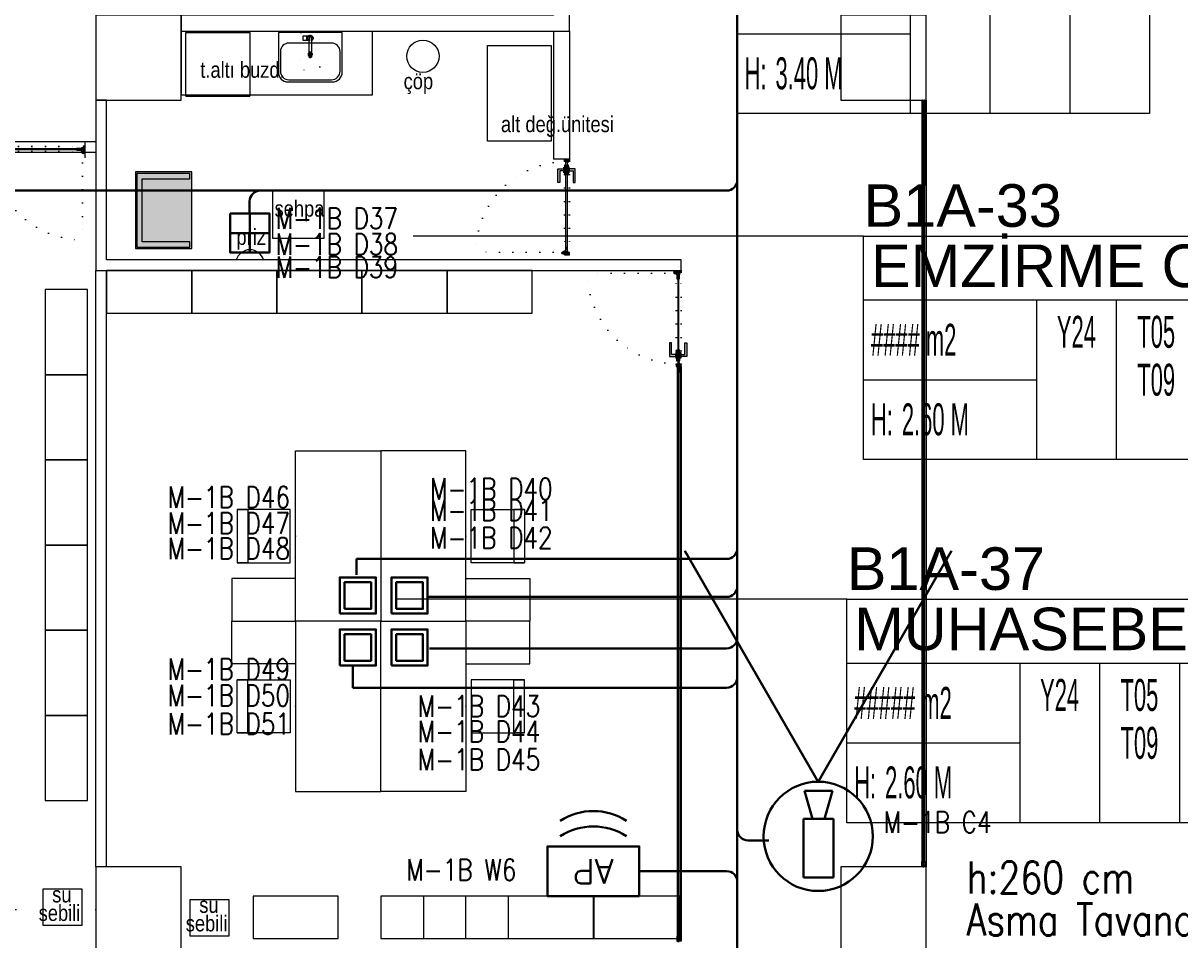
# Model space of a CAD drawing. Header units: metres. Extents: x -13621 to 152406, y -16073 to 22221.
# Drawn here: x 84792 to 85878, y 1611 to 2472 of the extents above; entities that cross this region are included whole.
import ezdxf
from ezdxf.enums import TextEntityAlignment as Align

# ---------------------------------------------------------------- set-up
doc = ezdxf.new("R2010")
doc.units = ezdxf.units.M
doc.header["$LTSCALE"] = 100
doc.header["$MEASUREMENT"] = 0
for name, pattern in [('DASHDOT', [1, 0.5, -0.25, 0, -0.25]), ('DOT2', [0.125, 0, -0.125]), ('DOT5', [0.75, 0, -0.75])]:
    doc.linetypes.add(name, pattern=pattern)
doc.layers.get('0').update_dxf_attribs({"color": 9, "lineweight": 9})
for name, color, linetype, lineweight in [('0 @ 1', 9, 'Continuous', 9), ('00', 9, 'Continuous', 9), ('01', 9, 'Continuous', 9), ('05', 9, 'Continuous', 9), ('05S', 9, 'Continuous', 9), ('06C', 9, 'Continuous', 9), ('06D', 9, 'Continuous', 9), ('07K', 9, 'Continuous', 9), ('10', 9, 'Continuous', 9), ('15', 9, 'Continuous', 9), ('20', 9, 'DOT2', 9), ('21_mahal200', 9, 'Continuous', 9), ('Data  Tavan', 170, 'Continuous', 30), ('E-ACCESS POINT (KABLOSUZ ERİŞİM İÇİN)', 7, 'Continuous', 30), ('E-DAHİLİ DOME KAMERA', 7, 'Continuous', 30), ('E-DAHİLİ KAMERA', 7, 'Continuous', 30), ('E-DUVARA MONTE PRİZ KUTUSU', 7, 'Continuous', 30), ('E-DÖŞEME (ŞAP İÇİ) PRİZ KUTUSU', 7, 'Continuous', 30), ('E-YAZI', 7, 'Continuous', 30)]:
    doc.layers.add(name, color=color, linetype=linetype, lineweight=lineweight)
doc.styles.add('Arial', font='arial.ttf', dxfattribs={"height": 2.5})
doc.styles.add('E-YAZI', font='txttw.shx')
doc.styles.add('MuuM_TEXT-STANDART', font='ARIALN.TTF')
pattern_1 = [(225, (-604.72494, -2171.82614), (-0.0883883476, 0.0883883476), []), (135, (-604.72494, -2171.82614), (0.0883883476, 0.0883883476), [])]

# ---------------------------------------------------------------- blocks, each defined once
blk = doc.blocks.new('E-DÖŞEME BUAT')
at = {"layer": 'E-YAZI', "color": 5}
for points in [[(-34, 34), (0, 34), (0, 0), (-34, 0)], [(-29.5, 29.5), (-4.5, 29.5), (-4.5, 4.5), (-29.5, 4.5)]]:
    blk.add_lwpolyline(points, close=True, dxfattribs=at)
blk = doc.blocks.new('10_DUVARA MONTE PRİZ KUTUSU')
at = {"layer": 'E-DUVARA MONTE PRİZ KUTUSU', "color": 4}
for p, q in [((0, 24.5), (0, -24.5)), ((24.5, 0), (-24.5, 0))]:
    blk.add_line(p, q, dxfattribs=at)
blk.add_lwpolyline([(-24.5, -24.5), (24.5, -24.5), (24.5, 24.5), (-24.5, 24.5)], close=True, dxfattribs=at)
blk = doc.blocks.new('*U382')
at = {"layer": 'E-ACCESS POINT (KABLOSUZ ERİŞİM İÇİN)', "color": 4}
blk.add_lwpolyline([(-2.395, 3.237), (2.395, 3.237), (2.395, 0.647), (-2.395, 0.647)], close=True, dxfattribs=at)
at = {"layer": 'E-ACCESS POINT (KABLOSUZ ERİŞİM İÇİN)', "color": 3}
for centre in [(0, 2.797), (0, 1.993)]:
    blk.add_arc(centre, 3.191, 237.1828, 302.8172, dxfattribs=at)
at = {"layer": 'E-ACCESS POINT (KABLOSUZ ERİŞİM İÇİN)', "color": 3, "style": 'E-YAZI'}
blk.add_text('AP', height=1.28, dxfattribs=at).set_placement((-1.054, 1.311))
blk = doc.blocks.new('100_DAHİLİ DOME KAMERA')
at = {"layer": 'E-DAHİLİ DOME KAMERA', "color": 4}
for p, q in [((-1.936, 0.715), (-1.936, -0.689)), ((0.82, 0.715), (-1.936, 0.715)), ((0.82, -0.689), (0.82, 0.715)), ((0.82, 0.294), (2.131, 0.668)), ((2.131, 0.668), (2.131, -0.643)), ((0.82, -0.268), (2.131, -0.643)), ((-1.936, -0.689), (0.82, -0.689))]:
    blk.add_line(p, q, dxfattribs=at)
at = {"layer": 'E-DAHİLİ DOME KAMERA', "color": 4, "linetype": 'Continuous'}
blk.add_circle((0, 0), 2.566, dxfattribs=at)
at = {"layer": 'E-DAHİLİ KAMERA', "color": 4}
for q in [(13.416, 6.264), (13.416, -6.264)]:
    blk.add_line((2.566, 0), q, dxfattribs=at)
blk = doc.blocks.new('p-kolon_80x80')
blk.add_lwpolyline([(-40, -40), (40, -40), (40, 40), (-40, 40)], close=True)
blk = doc.blocks.new('1.Bod.Ara.Sitatik Elk')
at = {"layer": '01'}
for p in [(900, -6190), (1600, -6190), (900, -6990), (1600, -6990)]:
    blk.add_blockref('p-kolon_80x80', p, dxfattribs=at)
blk = doc.blocks.new('0_roomno2')
blk.add_lwpolyline([(19.375, -10.5), (0, -10.5), (0, 0), (19.375, 0)], close=True)
for points in [[(0, -3), (19.375, -3)], [(8.125, -3), (8.125, -10.5)], [(11.875, -3), (11.875, -10.5)], [(15.625, -3), (15.625, -10.5)], [(0, -6.75), (8.125, -6.75)]]:
    blk.add_lwpolyline(points)
at = {"style": 'MuuM_TEXT-STANDART', "width": 0.6}
blk.add_text('H:', height=1.5, dxfattribs=at).set_placement((0.35, -8.608), align=Align.MIDDLE_LEFT)
at = {"style": 'Arial'}
blk.add_attdef('ODANO', (0, 1.17), '', height=2, dxfattribs=at)
blk.add_attdef('MEKANADI', text='', height=2, dxfattribs=at).set_placement((0.35, -3), align=Align.BOTTOM_LEFT)
at = {"style": 'MuuM_TEXT-STANDART', "width": 0.6}
for tag, p in [('YER01', (10, -4.5)), ('TAVAN01', (13.75, -4.5)), ('DUVAR01', (17.5, -4.5)), ('YER02', (10, -6.75)), ('TAVAN02', (13.75, -6.75)), ('DUVAR02', (17.5, -6.75)), ('YER03', (10, -9)), ('TAVAN03', (13.75, -9)), ('DUVAR03', (17.5, -9))]:
    blk.add_attdef(tag, text='', height=1.5, dxfattribs=at).set_placement(p, align=Align.MIDDLE_CENTER)
for tag, p in [('M2', (0.35, -4.875)), ('TEMIZTAVANYUKSEKLIGI', (1.8, -8.608))]:
    blk.add_attdef(tag, text='', height=1.5, dxfattribs=at).set_placement(p, align=Align.MIDDLE_LEFT)
blk = doc.blocks.new('p-sandalye-03')
for points in [[(-5, -25.1), (-5, 24.9), (-55, 24.9), (-55, -25.1), (-5, -25.1)], [(-55, 24.9), (-45, 24.9), (-45, -25.1), (-55, -25.1)]]:
    blk.add_lwpolyline(points)
blk.add_point((0, -0.1))
blk = doc.blocks.new('m-calisma unitesi 02')
at = {"ltscale": 0.5}
blk.add_lwpolyline([(-160, 140), (-160, 80), (-120, 80), (-120, 140)], close=True, dxfattribs=at)
blk.add_lwpolyline([(0, 80), (0, 0), (-160, 0), (-160, 80)], close=True)
at = {"linetype": 'DOT5'}
blk.add_lwpolyline([(-160, 80), (-160, 80)], dxfattribs=at)
at = {"rotation": 270}
blk.add_blockref('p-sandalye-03', (-80, 80), dxfattribs=at)
blk = doc.blocks.new('A$C6B6E2180')
for points in [[(-2.4, 0), (2.4, 0)], [(0, 2.7), (0, -2.7)]]:
    blk.add_lwpolyline(points)
for radius in [2, 1]:
    blk.add_circle((0, 0), radius)
blk = doc.blocks.new('p-batarya uno')
at = {"linetype": 'Continuous', "elevation": 5.3}
blk.add_lwpolyline([(1959.7, 13727.4), (1962.7, 13727.4), (1962.8, 13727.5), (1962.9, 13727.6), (1962.9, 13729.5), (1962.9, 13731.5), (1962.8, 13731.6), (1962.7, 13731.6), (1959.7, 13731.6), (1959.7, 13731.6), (1959.6, 13731.5), (1959.4, 13731.5), (1959.3, 13731.5), (1959.2, 13731.6), (1957.8, 13731.6), (1957.5, 13731.9), (1956.8, 13732.1), (1956.4, 13732.2), (1956.1, 13732.2), (1955.5, 13732.1), (1954.8, 13731.9), (1954.2, 13731.4), (1953.8, 13730.9), (1953.5, 13730.2), (1953.4, 13729.5), (1953.5, 13728.9), (1953.8, 13728.2), (1954.2, 13727.6), (1954.8, 13727.2), (1955, 13727.1), (1955, 13712.1), (1955.1, 13711.8), (1955.2, 13711.6), (1955.4, 13711.4), (1955.6, 13711.2), (1955.9, 13711.1), (1956.1, 13711), (1956.4, 13711.1), (1956.7, 13711.2), (1956.9, 13711.4), (1957.1, 13711.6), (1957.2, 13711.8), (1957.2, 13712.1), (1957.2, 13712.3), (1957.2, 13712.4), (1957.2, 13712.7), (1957.2, 13713), (1957.2, 13713.5), (1957.2, 13714.1), (1957.2, 13727.1), (1957.5, 13727.2), (1957.8, 13727.4), (1959.2, 13727.4), (1959.3, 13727.5), (1959.4, 13727.5), (1959.6, 13727.6), (1959.7, 13727.5), (1959.7, 13727.5)], close=True, dxfattribs=at)
at = {"linetype": 'Continuous'}
blk.add_lwpolyline([(1955, 13727.1), (1955, 13729.6), (1955.1, 13729.8), (1955.2, 13730.1), (1955.4, 13730.3), (1955.6, 13730.5), (1955.9, 13730.6), (1956.1, 13730.6), (1956.4, 13730.6), (1956.7, 13730.5), (1956.9, 13730.3), (1957.1, 13730.1), (1957.2, 13729.8), (1957.2, 13729.6), (1957.2, 13729.3), (1957.2, 13728.9), (1957.2, 13727.1)], dxfattribs=at)
at = {"linetype": 'Continuous', "elevation": 5.3}
for points in [[(1959.2, 13731.6), (1959.2, 13727.4)], [(1959.3, 13727.5), (1959.3, 13731.5)], [(1959.4, 13731.6), (1959.4, 13727.5)], [(1959.7, 13731.6), (1959.7, 13731.6), (1959.7, 13731.4), (1959.8, 13731.4), (1959.8, 13731.3), (1959.8, 13731), (1959.8, 13730.6), (1959.8, 13730.1), (1959.8, 13729.5), (1959.8, 13729.1), (1959.8, 13728.5), (1959.8, 13728.2), (1959.8, 13728.1), (1959.8, 13727.8), (1959.8, 13727.7), (1959.7, 13727.6), (1959.7, 13727.6), (1959.7, 13727.5), (1959.7, 13727.5)]]:
    blk.add_lwpolyline(points, dxfattribs=at)
at = {"linetype": 'Continuous'}
blk.add_arc((1956.1, 13729.5), 2.25, 299.2676, 240.7324, dxfattribs=at)
blk = doc.blocks.new('shift lavabo plan-60cm')
at = {"layer": '05S', "ltscale": 2}
for points in [[(29.2, -7.8), (29.2, -7.3, -3.829799), (31.4, -7.3), (31.4, -7.8), (31.6, -7.7), (31.9, -7.4), (33.4, -7.4), (33.4, -3.2), (31.9, -3.2), (31.6, -3), (31, -2.7), (30.5, -2.7), (30.3, -2.6), (29.6, -2.7), (28.9, -3), (28.4, -3.4), (27.9, -4), (27.7, -4.7), (27.6, -5.3), (27.7, -6), (27.9, -6.7), (28.4, -7.2), (28.9, -7.7)], [(29.2, -7.3, -3.829799), (31.4, -7.3), (31.4, -7.8), (31.6, -7.7), (31.9, -7.4), (33.4, -7.4), (33.4, -3.2), (31.9, -3.2), (31.6, -3), (31, -2.7), (30.5, -2.7), (30.3, -2.6), (29.6, -2.7), (28.9, -3), (28.4, -3.4), (27.9, -4), (27.7, -4.7), (27.6, -5.3), (27.7, -6), (27.9, -6.7), (28.4, -7.2), (28.9, -7.7), (29.2, -7.8)]]:
    blk.add_hatch(color=256, dxfattribs=at).paths.add_polyline_path(points)
at = {"ltscale": 2}
for points in [[(0, 0), (60, 0), (60, -37.5, -0.414214), (51, -46.5), (9, -46.5, -0.414214), (0, -37.5)], [(10, -10), (50, -10, -0.414214), (58, -18), (58, -36.5, -0.414214), (50, -44.5), (10, -44.5, -0.414214), (2, -36.5), (2, -18, -0.414214)]]:
    blk.add_lwpolyline(points, format="xyb", close=True, dxfattribs=at)
at = {"layer": '20', "linetype": 'DOT2', "ltscale": 2}
blk.add_lwpolyline([(21, 0), (39, 0), (39, -32.2, -0.414214), (36, -35.2), (24, -35.2, -0.414214), (21, -32.2)], format="xyb", close=True, dxfattribs=at)
blk.add_blockref('p-batarya uno', (-1926.1, -13734.9))
at = {"ltscale": 2}
blk.add_blockref('A$C6B6E2180', (30, -20.5), dxfattribs=at)
blk = doc.blocks.new('p-bebek bakım masası')
at = {"layer": '05S'}
h = blk.add_hatch(color=256, dxfattribs=at)
h.dxf.hatch_style = 1
h.paths.add_polyline_path([(-36, -53), (-36, 0), (36, 0), (36, -53)])
at = {"layer": '05'}
blk.add_lwpolyline([(-36, -53), (-36, 0), (36, 0), (36, -53), (-36, -53)], dxfattribs=at)
at = {"layer": '05', "elevation": 0}
for points in [[(-34.5, -51), (-34.5, -1.3), (34.8, -1.3), (34.8, -51), (29.8, -51), (29.8, -6.3)], [(-29.5, -6.3), (-29.5, -51), (-34.5, -51)], [(29.8, -6.3), (-29.5, -6.3)]]:
    blk.add_lwpolyline(points, dxfattribs=at)
blk = doc.blocks.new('g-kapı kolu-p')
at = {"layer": '05S'}
h = blk.add_hatch(color=256, dxfattribs=at)
h.paths.add_polyline_path([(-1, 8.2), (11.8, 8.2), (11.8, 6.3), (0.9, 6.3), (0.9, 2.4), (-1, 2.4)])
h.paths.add_polyline_path([(-2.7, 2.4), (2.7, 2.4), (2.7, 1.5), (-2.7, 1.5)])
h.paths.add_polyline_path([(-5, 1.5), (5, 1.5), (5, 0.5), (-5, 0.5)])
h.paths.add_polyline_path([(-5, -0.5), (5, -0.5), (5, -1.5), (-5, -1.5)])
h.paths.add_polyline_path([(-2.7, -1.5), (2.7, -1.5), (2.7, -2.4), (-2.7, -2.4)])
h.paths.add_polyline_path([(-1, -2.4), (0.9, -2.4), (0.9, -6.3), (11.8, -6.3), (11.8, -8.2), (-1, -8.2)])
for points in [[(-5, 0.5), (5, 0.5), (5, 1.5), (-5, 1.5)], [(-2.7, 1.5), (2.7, 1.5), (2.7, 2.4), (-2.7, 2.4)], [(-5, -1.5), (5, -1.5), (5, -0.5), (-5, -0.5)], [(-2.7, -1.5), (2.7, -1.5), (2.7, -2.4), (-2.7, -2.4)]]:
    blk.add_lwpolyline(points, close=True)
for points in [[(11.8, 8.2), (-1, 8.2), (-1, 2.4), (0.9, 2.4), (0.9, 6.3), (11.8, 6.3), (11.8, 8.2)], [(11.8, -8.2), (-1, -8.2), (-1, -2.4), (0.9, -2.4), (0.9, -6.3), (11.8, -6.3), (11.8, -8.2)]]:
    blk.add_lwpolyline(points)
blk = doc.blocks.new('k-cambölme-kapı-p')
at = {"layer": '10'}
h = blk.add_hatch(dxfattribs=at)
h.set_pattern_fill('NET', color=256, angle=135, style=0)
h.set_pattern_definition([(135, (3753.7029, 560.85184), (-0.0883883476, -0.0883883476), []), (225, (3753.7029, 560.85184), (0.0883883476, -0.0883883476), [])])
h.paths.add_polyline_path([(2.1, -0.1), (2.1, 0), (2.1, 0), (2, 0.1), (2, 0.1), (2, 0.1), (2, 0.1), (2, -0.3), (1.9, -0.3), (1.9, -0.4), (1.9, -0.5), (1.7, -0.5), (1.8, -0.3), (1.7, -0.3), (1.5, -0.5), (1.4, -0.5), (1.6, -0.3), (1.6, -0.3), (1.5, -0.3), (1.3, -0.4), (1.3, -0.4), (1.3, -0.5), (1.3, -0.5), (1.3, -0.6), (1.3, -0.3), (1.3, -0.3), (1.2, -0.3), (1.2, -0.5), (1.2, -0.6), (1.2, -0.6), (1.3, -0.6), (3.5, -0.6), (3.5, -0.6), (3.4, -0.4), (3.4, -0.3), (3.4, -0.2), (3.4, -0.2), (3.4, -0.2), (2.7, -0.2), (2.7, -0.2), (2.9, -0.2, -1), (2.9, -0.2)])
h.paths.add_polyline_path([(2, -0.2), (2.1, -0.2), (2.1, -0.2), (2.1, -0.2), (2.1, -0.3), (2.9, -0.3), (2.9, -0.3), (2.6, -0.3), (2.5, -0.3), (2.5, -0.3), (2.5, -0.3), (2.5, -0.3), (2.5, -0.3), (2.4, -0.3), (2.4, -0.3), (2.1, -0.3), (2, -0.1), (2, -0.1), (2, -0.1)], flags=16)
h.paths.add_polyline_path([(2.4, -0.3), (2.5, -0.5), (2.1, -0.5), (2.1, -0.3)], flags=16)
h.paths.add_polyline_path([(2.6, -0.3), (2.9, -0.3), (2.9, -0.3), (3.3, -0.3, 0.166992), (3.3, -0.5), (2.7, -0.5), (2.6, -0.4)], flags=16)
h.paths.add_polyline_path([(3, -0.2), (3, -0.2), (3.3, -0.2, 0.10606), (3.3, -0.3), (3, -0.3)], flags=16)
h = blk.add_hatch(dxfattribs=at)
h.set_pattern_fill('NET', color=256, angle=135, style=0)
h.set_pattern_definition([(45, (474.94443, 2280.71206), (0.0883883476, -0.0883883476), []), (315, (474.94443, 2280.71206), (-0.0883883476, -0.0883883476), [])])
h.paths.add_polyline_path([(87.3, -0.2), (87.3, -0.2), (87.1, -0.2, 1), (87.1, -0.2), (87.9, -0.2), (87.9, 0), (87.9, 0), (88, 0.1), (88, 0.1), (88, 0.1), (88, -0.3), (88.1, -0.3), (88.1, -0.4), (88.1, -0.5), (88.3, -0.5), (88.2, -0.3), (88.3, -0.3), (88.5, -0.5), (88.6, -0.5), (88.4, -0.3), (88.4, -0.3), (88.5, -0.3), (88.7, -0.4), (88.7, -0.4), (88.7, -0.5), (88.7, -0.5), (88.7, -0.6), (88.7, -0.3), (88.7, -0.3), (88.8, -0.3), (88.8, -0.5), (88.8, -0.6), (88.8, -0.6), (88.7, -0.6), (86.5, -0.6), (86.5, -0.6), (86.6, -0.4), (86.6, -0.3), (86.6, -0.2), (86.6, -0.2), (86.6, -0.2)])
h.paths.add_polyline_path([(87.3, -0.5), (87.4, -0.4), (87.4, -0.3), (87.1, -0.3), (87.1, -0.3), (87, -0.3), (87, -0.3), (87, -0.2), (87, -0.2), (86.7, -0.2, -0.292264), (86.7, -0.5)], flags=16)
h.paths.add_polyline_path([(87.5, -0.5), (87.6, -0.5), (87.5, -0.4)], flags=16)
h.paths.add_polyline_path([(87.6, -0.4), (87.7, -0.5), (87.9, -0.5), (87.9, -0.3), (87.6, -0.3)], flags=16)
h.paths.add_polyline_path([(87.6, -0.5), (87.7, -0.6), (87.7, -0.5)], flags=16)
for points in [[(2, -0.3), (2, 2.1), (2.1, 2.1), (2.1, 2.3, 0.414214), (1.9, 2.4), (0.1, 2.4, 0.414214), (0, 2.4), (0, -2.4, 0.414214), (0.1, -2.4), (2.1, -2.4), (2.1, -2.3), (2.1, -2.2), (2.1, -2.2), (2.1, -2.2), (2.1, -2.2), (2.1, -2.2), (2.1, -0.9)], [(88, -0.3), (88, 2.1), (87.9, 2.1), (87.9, 2.3, -0.414214), (88.1, 2.4), (89.9, 2.4, -0.414214), (90, 2.4), (90, -2.4, -0.414214), (89.9, -2.4), (87.9, -2.4), (87.9, -2.3), (87.9, -2.2), (87.9, -2.2), (87.9, -2.2), (87.9, -2.2), (87.9, -2.2), (87.9, -0.9)], [(1.5, -0.3), (1.3, -0.4), (1.3, -0.4), (1.3, -0.5), (1.3, -0.5), (1.3, -0.6), (1.3, -0.3), (1.3, -0.3), (1.2, -0.3), (1.2, -0.5), (1.2, -0.6), (1.2, -0.6), (1.3, -0.6), (3.5, -0.6), (3.5, -0.6), (3.4, -0.4), (3.4, -0.3), (3.4, -0.2), (3.4, -0.2), (3.4, -0.2), (2.7, -0.2), (2.7, -0.2), (2.9, -0.2, -1), (2.9, -0.2, -1)], [(88.5, -0.3), (88.7, -0.4), (88.7, -0.4), (88.7, -0.5), (88.7, -0.5), (88.7, -0.6), (88.7, -0.3), (88.7, -0.3), (88.8, -0.3), (88.8, -0.5), (88.8, -0.6), (88.8, -0.6), (88.7, -0.6), (86.5, -0.6), (86.5, -0.6), (86.6, -0.4), (86.6, -0.3), (86.6, -0.2), (86.6, -0.2), (86.6, -0.2), (87.3, -0.2), (87.3, -0.2), (87.1, -0.2, 1), (87.1, -0.2, 1)], [(86.7, -0.5), (87.3, -0.5), (87.4, -0.4), (87.4, -0.3), (87.1, -0.3), (87.1, -0.3), (87, -0.3), (87, -0.3), (87, -0.2), (87, -0.2), (86.7, -0.2, 1)]]:
    blk.add_lwpolyline(points, format="xyb", dxfattribs=at)
at = {"layer": '10', "linetype": 'DASHDOT', "ltscale": 0.05}
for points in [[(3.2, 3.6), (0.2, 3.6)], [(1.7, 2.1), (1.7, 4.9)], [(6.1, 1.4), (6.1, -0.5)]]:
    blk.add_lwpolyline(points, dxfattribs=at)
at = {"layer": '10'}
for points in [[(1.8, 2.3), (0.2, 2.3), (0.2, 2), (0.4, 2), (0.4, 1.9), (0.2, 1.9), (0.2, 1.2), (0.4, 1.2), (0.4, -0.4), (0.2, -0.4), (0.2, -1.2), (0.4, -1.2), (0.4, -1.4), (0.2, -1.4), (0.2, -2.2), (1.8, -2.2), (1.8, -1.7), (1.6, -1.7), (1.6, -1.6), (1.8, -1.6), (1.8, -1.4), (1.6, -1.4), (1.6, -1.2), (1.7, -1.2), (1.7, -0.8), (1.1, -0.8), (1.1, -0.1), (1.5, -0.1), (1.5, 1.9), (1.6, 2), (1.8, 2), (1.8, 2.3)], [(0.7, 3.6), (0.7, 2.4)], [(0.7, 2.3), (0.7, -0.2), (1.1, -0.2)], [(1.1, 2.4), (1.1, 2.9)], [(1.1, -0.1), (1.1, 2.3)], [(1.5, 1.9), (1.1, 1.9)], [(1.2, 1.9), (1.2, -0.1)], [(2.9, -0.2), (2.1, -0.1), (2.1, 0), (2.1, 0), (2, 0.1), (2, 0.1), (2, 0.1), (2, 0.1)], [(3.8, 0.9), (2.6, 3.2)], [(4.1, 1.3), (2.7, 4)], [(8.1, 0.9), (8.1, 1.3), (4.1, 1.3)], [(5.3, 0.9), (5.3, -0.2)], [(5.5, 1.3), (5.8, 1), (5.8, 0.9)], [(5.6, 0.9), (5.6, -0.2)], [(6.8, 1.3), (6.5, 1), (6.5, 0.9)], [(6.7, 0.9), (6.7, -0.2)], [(7, 0.9), (7, -0.2)], [(87.1, -0.2), (87.9, -0.2), (87.9, 0), (87.9, 0), (88, 0.1), (88, 0.1), (88, 0.1)], [(88.2, 2.3), (89.8, 2.3), (89.8, 2), (89.6, 2), (89.6, 1.9), (89.8, 1.9), (89.8, 1.2), (89.6, 1.2), (89.6, -0.4), (89.8, -0.4), (89.8, -1.2), (89.6, -1.2), (89.6, -1.4), (89.8, -1.4), (89.8, -2.2), (88.2, -2.2), (88.2, -1.7), (88.4, -1.7), (88.4, -1.6), (88.2, -1.6), (88.2, -1.4), (88.4, -1.4), (88.4, -1.2), (88.3, -1.2), (88.3, -0.8), (88.9, -0.8), (88.9, -0.1), (88.5, -0.1), (88.5, 1.9), (88.4, 2), (88.2, 2), (88.2, 2.3)], [(2.1, -0.9), (3.6, -0.9), (3.6, -0.6), (1.2, -0.6), (1.2, -0.3), (2, -0.3)], [(1.6, -0.3), (1.6, -0.3), (1.4, -0.5), (1.5, -0.5), (1.7, -0.3)], [(1.8, -0.3), (1.7, -0.5), (1.9, -0.5), (1.9, -0.4), (1.9, -0.3)], [(3.3, -0.5), (2.7, -0.5), (2.6, -0.4), (2.6, -0.3), (2.9, -0.3), (2.9, -0.3)], [(3.3, -0.3), (3.3, -0.3), (2.9, -0.3)], [(3, -0.3), (3, -0.2), (3, -0.2), (3.3, -0.2)], [(3, -0.3), (3.3, -0.3), (3.3, -0.3)], [(4.1, -0.2), (4.1, -0.5), (8.1, -0.5)], [(8.1, -0.5), (8.1, -0.2)], [(87.9, -0.9), (86.4, -0.9), (86.4, -0.6), (88.8, -0.6), (88.8, -0.3), (88, -0.3)], [(87.6, -0.5), (87.5, -0.4), (87.5, -0.5), (87.6, -0.5)], [(88.2, -0.3), (88.3, -0.5), (88.1, -0.5), (88.1, -0.4), (88.1, -0.3)], [(88.4, -0.3), (88.4, -0.3), (88.6, -0.5), (88.5, -0.5), (88.3, -0.3)]]:
    blk.add_lwpolyline(points, dxfattribs=at)
for points in [[(2, -0.1), (2, -0.1), (2, -0.2), (2.1, -0.2), (2.1, -0.2), (2.1, -0.2), (2.1, -0.3), (2.9, -0.3), (2.9, -0.3), (2.6, -0.3), (2.5, -0.3), (2.5, -0.3), (2.5, -0.3), (2.5, -0.3), (2.5, -0.3), (2.4, -0.3), (2.4, -0.3), (2.1, -0.3), (2, -0.1)], [(2.1, -0.5), (2.1, -0.3), (2.4, -0.3), (2.5, -0.5), (2.5, -0.5)], [(87.9, -0.5), (87.9, -0.3), (87.6, -0.3), (87.6, -0.4), (87.7, -0.5)], [(87.6, -0.5), (87.7, -0.5), (87.7, -0.6)]]:
    blk.add_lwpolyline(points, close=True, dxfattribs=at)
blk.add_circle((1.7, 3.7), 1.02, dxfattribs=at)
for centre, start, end in [((3.6, -0.4), 148.8979, 173.1144), ((3.6, -0.4), 176.143, 214.0649), ((86.4, -0.4), 325.9351, 31.1021)]:
    blk.add_arc(centre, 0.322, start, end, dxfattribs=at)
at = {"layer": '15', "linetype": 'DOT2'}
blk.add_lwpolyline([(2.5, 0.4), (2.5, 85.4)], dxfattribs=at)
at = {"layer": '15'}
blk.add_lwpolyline([(2.6, 0.9), (87.4, 0.9), (87.5, 0.8), (87.5, -0.1), (87.4, -0.2), (2.6, -0.2), (2.6, -0.2), (2.5, -0.1), (2.5, 0.8), (2.6, 0.9)], dxfattribs=at)
at = {"layer": '15', "linetype": 'DOT2'}
blk.add_arc((2.5, 0.4), 85, 0, 90, dxfattribs=at)
at = {"layer": '20'}
for p, q in [((87.9, 2.4), (2.1, 2.4)), ((87.9, 2.1), (2.1, 2.1)), ((87.9, -2.2), (2.1, -2.2)), ((87.9, -2.4), (2.1, -2.4))]:
    blk.add_line(p, q, dxfattribs=at)
at = {"layer": '06C', "xscale": -1}
blk.add_blockref('g-kapı kolu-p', (79.6, 0.4), dxfattribs=at)
blk = doc.blocks.new('p-strahle-alüminyumdoğramaprofili')
at = {"layer": '10'}
h = blk.add_hatch(dxfattribs=at)
h.set_pattern_fill('NET', color=256, angle=315, style=0)
h.set_pattern_definition(pattern_1)
h.paths.add_polyline_path([(-4.6, 2.6), (-4.7, 2.6), (-4.7, 2.8), (-4.7, 2.8), (-4.7, 2.8), (-4.7, 2.9), (-5, 2.9), (-5, 2.8), (-4.9, 2.8), (-5, 2.6), (-5.1, 2.7), (-5.2, 2.3), (-5.1, 2.3), (-5.1, 2.3), (-5, 2.5, 0.2599), (-4.9, 2.3), (-4.7, 2.3, 0.382682)])
h.paths.add_polyline_path([(-4.9, 2.5), (-4.7, 2.5, -2.16717)], flags=16)
h = blk.add_hatch(dxfattribs=at)
h.set_pattern_fill('NET', color=256, angle=315, style=0)
h.set_pattern_definition(pattern_1)
h.paths.add_polyline_path([(-4.6, 0.9), (-4.7, 0.9), (-4.7, 0.8), (-4.7, 0.7), (-4.7, 0.7), (-4.7, 0.6), (-5, 0.6), (-5, 0.7), (-4.9, 0.7), (-5, 0.9), (-5.1, 0.9), (-5.2, 1.2), (-5.1, 1.2), (-5.1, 1.2), (-5, 1, -0.2599), (-4.9, 1.2), (-4.7, 1.2, -0.382682)])
h.paths.add_polyline_path([(-4.9, 1), (-4.7, 1, 2.16717)], flags=16)
h = blk.add_hatch(dxfattribs=at)
h.set_pattern_fill('NET', color=256, angle=315, style=0)
h.set_pattern_definition([(225, (-608.45214, -2173.53612), (-0.0883883476, 0.0883883476), []), (135, (-608.45214, -2173.53612), (0.0883883476, 0.0883883476), [])])
h.paths.add_polyline_path([(-3.5, 2.3), (-3.5, 2.6), (-4.5, 2.6), (-4.5, 2.3)])
h = blk.add_hatch(dxfattribs=at)
h.set_pattern_fill('NET', color=256, angle=315, style=0)
h.set_pattern_definition([(225, (-608.45214, -2180.04526), (-0.0883883476, 0.0883883476), []), (135, (-608.45214, -2180.04526), (0.0883883476, 0.0883883476), [])])
h.paths.add_polyline_path([(-3.5, 0.9), (-3.5, 1.2), (-4.5, 1.2), (-4.5, 0.9)])
h = blk.add_hatch(dxfattribs=at)
h.set_pattern_fill('NET', color=256, angle=315, style=0)
h.set_pattern_definition([(225, (-629.50454, -2177.58922), (-0.0883883476, 0.0883883476), []), (135, (-629.50454, -2177.58922), (0.0883883476, 0.0883883476), [])])
h.paths.add_polyline_path([(0, 0.7), (0, 1.7), (-0.2, 1.7), (-0.2, 0.7)])
for points in [[(-5.1, 2.7), (-5.2, 2.3)], [(-5.1, 0.9), (-5.2, 1.2)], [(-4.9, 3.6), (-4.9, 3.2), (-4.6, 3.2), (-4.6, 2.9), (-4.5, 2.9), (-4.6, 2.6), (-4.7, 2.6), (-4.7, 2.8), (-4.7, 2.8), (-4.7, 2.8), (-4.7, 3), (-5, 3), (-5, 2.8), (-4.9, 2.8), (-5, 2.6), (-5.1, 2.7), (-5.1, 3.8), (-0.1, 3.8)], [(-5, 2.5), (-5.1, 2.3), (-5.1, 2.3)], [(-5, 1), (-5.1, 1.2), (-5.1, 1.2)], [(-4.7, 2.9), (-5, 2.9)], [(-4.7, 0.6), (-5, 0.6)], [(-2.8, 0.2), (-2.7, 0.2), (-2.7, 0), (-4.9, 0), (-4.9, 0.2), (-4.6, 0.2), (-4.6, 0.7), (-2.7, 0.7)], [(-4.5, 2.9), (-4.5, 2.9), (-4.5, 2.3)], [(-4.5, 0.9), (-4.5, 0.9), (-4.5, 1.3)], [(-3.5, 2.3), (-3.5, 2.6)], [(-3.5, 1.3), (-3.5, 0.9)], [(-2.1, 0.9), (-2.1, 2.6)], [(-0.2, 0.7), (0, 0.7), (0, 1.7)], [(-0.2, 1.7), (0, 1.7)]]:
    blk.add_lwpolyline(points, dxfattribs=at)
for points in [[(-0.2, 2.7), (-0.2, 2.2), (0, 2.2), (0, 2.1), (-0.2, 2.1), (-0.2, 0.4), (0, 0.4), (0, 0), (-0.1, 0), (-0.1, -0.2), (-5.1, -0.2), (-5.1, 0.9), (-5, 0.9), (-4.9, 0.7), (-5, 0.7), (-5, 0.3), (-4.7, 0.3), (-4.7, 0.9), (-4.6, 0.9), (-4.5, 0.9), (-1.3, 0.9), (-1.2, 1.2), (-0.9, 1.2), (-0.9, 0.6), (-0.6, 0.6), (-0.6, 2.7)], [(-2, 0.8), (-1.4, 0.8), (-1.4, 0.1), (-1.3, 0), (-1.3, 0), (-2.1, 0), (-2.1, 0.1), (-2, 0.2)]]:
    blk.add_lwpolyline(points, close=True, dxfattribs=at)
for points in [[(-0.6, 3.3), (-0.6, 3.6), (-4.9, 3.6), (-4.9, 3.6, 0.561743), (-5, 3.7, 0.595966), (-4.9, 3.6, -2.204878)], [(-4.7, 2.5), (-4.9, 2.5, 1)], [(-4.7, 1), (-4.9, 1, -1)], [(-4.6, 2.9), (-4.5, 3.4, -0.833203), (-4.2, 3.4, -0.447088)], [(-4.5, 2.6), (-1.2, 2.6, -0.414214), (-0.9, 2.2), (-0.9, 1.2)], [(-4.2, 3.4), (-4.2, 3, 0.414214), (-4.1, 2.9), (-0.8, 2.9), (-0.8, 3.6)], [(-2.7, 0.7), (-2.7, 0.3), (-2.8, 0.3, 1), (-2.8, 0.2, -1)], [(-0.1, 3.8), (-0.1, 3.6), (-0.5, 3.6), (-0.5, 3.1, -1), (-0.7, 3.1)], [(-0.7, 3.1, -0.305404), (-0.6, 3.3, -5.773092)]]:
    blk.add_lwpolyline(points, format="xyb", dxfattribs=at)
for centre, radius, start, end in [((-4.7, 2.5), 0.253, 168.6676, 234.1258), ((-4.7, 1.1), 0.253, 125.8742, 191.3324), ((-4.8, 2.4), 0.125, 139.5402, 40.4598), ((-4.8, 1.1), 0.125, 319.5402, 220.4598), ((-4.8, 2.5), 0.273, 305.9738, 36.4289), ((-4.8, 1), 0.273, 323.5711, 54.0262)]:
    blk.add_arc(centre, radius, start, end, dxfattribs=at)
blk = doc.blocks.new('*U343')
at = {"layer": '06D'}
for points in [[(5, 4), (535, 4)], [(5, 0), (535, 0)]]:
    blk.add_lwpolyline(points, dxfattribs=at)
at = {"layer": '15'}
for points in [[(2, 2.5), (538, 2.5)], [(538, 1.5), (2, 1.5)]]:
    blk.add_lwpolyline(points, dxfattribs=at)
at = {"layer": '0 @ 1', "linetype": 'Continuous', "xscale": -1}
blk.add_blockref('p-strahle-alüminyumdoğramaprofili', (-0.1, 0.2), dxfattribs=at)
at = {"layer": '0 @ 1', "linetype": 'Continuous'}
blk.add_blockref('p-strahle-alüminyumdoğramaprofili', (540.1, 0.2), dxfattribs=at)
blk = doc.blocks.new('gr-p-birim')
blk.add_lwpolyline([(-0.5, -0.5), (0.5, -0.5), (0.5, 0.5), (-0.5, 0.5)], close=True)
blk = doc.blocks.new('1.Bod.Ara.Mimari Elk')
for p, q in [((940, -6165), (940, -6225)), ((1120, -6225), (1120, -6165)), ((1287.78, -6178.5), (1287.78, -6268.5)), ((940, -6225), (1120, -6225)), ((944.59, -6226.26), (1004.59, -6226.26)), ((1004.75, -6359.79), (1004.75, -6370.45))]:
    blk.add_line(p, q)
for points in [[(944.59, -6166.26), (1004.59, -6166.26), (1004.59, -6226.26), (944.59, -6226.26)], [(1227.78, -6178.5), (1287.78, -6178.5), (1287.78, -6268.5), (1227.78, -6268.5)], [(1026.22, -6315.07), (1074.15, -6315.07), (1074.15, -6359.93), (1026.22, -6359.93)], [(810.32, -6970.81), (846.65, -6970.81), (846.65, -7005.26), (810.32, -7005.26)], [(948.53, -6980.61), (984.85, -6980.61), (984.85, -7015.06), (948.53, -7015.06)]]:
    blk.add_lwpolyline(points, close=True)
blk.add_circle((1167.23, -6188.66), 15.16)
blk.add_arc((1004.75, -6383.83), 13.39, 16.64493, 163.35507)
at = {"layer": '00'}
for p, q in [((1640, -6310), (1640, -5430)), ((1290, -6165), (1290, -6285.17)), ((1305, -6165), (1305, -6285.17)), ((860, -6269.08), (40, -6269.08)), ((860, -6269.08), (850, -6269.08)), ((850, -6284.08), (850, -6269.08)), ((860, -6279.08), (40, -6279.08)), ((1305, -6285.17), (1290, -6285.17)), ((860, -6950), (860, -6390)), ((870, -6950), (870, -6390))]:
    blk.add_line(p, q, dxfattribs=at)
for points in [[(1305, -6150), (1305, -6150), (1305, -6135), (1290, -6135), (1290, -6150), (940, -6150), (940, -6165), (1305, -6165), (1305, -6150), (1305, -6150)], [(860, -6230), (860, -6390), (1410, -6390), (1410, -6380), (870, -6380), (870, -6230)]]:
    blk.add_lwpolyline(points, close=True, dxfattribs=at)
at = {"layer": '06D'}
for points in [[(1636, -6235.11), (1636, -6945.02)], [(1640, -6230), (1640, -6950)], [(1640, -6235.11), (1640, -6670.1)]]:
    blk.add_lwpolyline(points, dxfattribs=at)
at = {"layer": '15'}
for points in [[(1637.5, -6945.23), (1637.5, -6232.11)], [(1638.5, -6232.11), (1638.5, -6945.23)]]:
    blk.add_lwpolyline(points, dxfattribs=at)
at = {"layer": '20', "ltscale": 2}
blk.add_line((860, -6990), (740, -6990), dxfattribs=at)
at = {"layer": '21_mahal200'}
for p, q in [((1581.25, -6357.5), (1158.09, -6357.5)), ((1565.48, -6698.58), (1142.32, -6698.58))]:
    blk.add_line(p, q, dxfattribs=at)
at = {"linetype": 'Continuous', "rotation": 270}
blk.add_blockref('*U343', (1406, -6480.01), dxfattribs=at)
at = {"layer": '0 @ 1', "linetype": 'Continuous', "xscale": -1, "rotation": 270}
blk.add_blockref('p-strahle-alüminyumdoğramaprofili', (1636.24, -6230.03), dxfattribs=at)
at = {"layer": '0 @ 1', "linetype": 'Continuous', "rotation": 270}
blk.add_blockref('p-strahle-alüminyumdoğramaprofili', (1636.24, -6950.11), dxfattribs=at)
at = {"layer": '05', "xscale": -1}
blk.add_blockref('shift lavabo plan-60cm', (1091.42, -6166.26), dxfattribs=at)
for name, p, rotation in [('p-bebek bakım masası', (897.26, -6333.24), 90), ('m-calisma unitesi 02', (1127.65, -6559.33), 270), ('m-calisma unitesi 02', (1127.65, -6879.33), 90)]:
    blk.add_blockref(name, p, dxfattribs=dict(at, rotation=rotation))
at = {"layer": '05', "xscale": 40, "yscale": 80, "rotation": 270}
for p in [(910, -6410), (990, -6410), (1070, -6410), (1150, -6410), (1230, -6410), (1047.73, -6997.44), (1167.73, -6997.44), (1207.73, -6997.44), (1287.39, -6997.44), (1367.91, -6997.44)]:
    blk.add_blockref('gr-p-birim', p, dxfattribs=at)
at = {"layer": '05', "xscale": 40, "yscale": 80}
for p in [(832.25, -6447.76), (832.25, -6527.76), (832.25, -6607.76), (832.25, -6687.76), (832.25, -6767.76), (832.25, -6847.76)]:
    blk.add_blockref('gr-p-birim', p, dxfattribs=at)
at = {"layer": '05'}
for p, rotation in [((1127.65, -6559.33), 90), ((1127.65, -6879.33), 270)]:
    blk.add_blockref('m-calisma unitesi 02', p, dxfattribs=dict(at, rotation=rotation))
at = {"layer": '07K'}
for p, rotation in [((850, -6275.66), 180), ((1302.56, -6375.09), 90.00000000000006)]:
    blk.add_blockref('k-cambölme-kapı-p', p, dxfattribs=dict(at, rotation=rotation))
at = {"layer": '07K', "xscale": -1, "rotation": 89.99999999999993}
blk.add_blockref('k-cambölme-kapı-p', (1407.56, -6390), dxfattribs=at)
at = {"layer": '21_mahal200'}
ref = blk.add_blockref('0_roomno2', (1462.5, -6032.5), dxfattribs=dict(at, xscale=20, yscale=20, zscale=20))
ref.add_attrib('ODANO', 'B1A-39', (1462.5, -6023.86), dxfattribs={"layer": '0', "height": 40, "style": 'Arial'})
ref.add_attrib('MEKANADI', 'Y.G.H.', dxfattribs={"layer": '0', "height": 40, "style": 'Arial'}).set_placement((1469.5, -6092.5), align=Align.BOTTOM_LEFT)
ref.add_attrib('M2', '#### m2', dxfattribs={"layer": '0', "height": 30, "style": 'MuuM_TEXT-STANDART', "width": 0.6}).set_placement((1469.5, -6130), align=Align.MIDDLE_LEFT)
ref.add_attrib('TEMIZTAVANYUKSEKLIGI', '3.40 M', dxfattribs={"layer": '0', "height": 30, "style": 'MuuM_TEXT-STANDART', "width": 0.6}).set_placement((1498.5, -6204.66), align=Align.MIDDLE_LEFT)
ref.add_attrib('YER01', 'Y14', dxfattribs={"layer": '0', "height": 30, "style": 'MuuM_TEXT-STANDART', "width": 0.6}).set_placement((1662.5, -6122.5), align=Align.MIDDLE_CENTER)
ref.add_attrib('TAVAN01', 'T09', dxfattribs={"layer": '0', "height": 30, "style": 'MuuM_TEXT-STANDART', "width": 0.6}).set_placement((1737.5, -6122.5), align=Align.MIDDLE_CENTER)
ref.add_attrib('DUVAR01', 'D07', dxfattribs={"layer": '0', "height": 30, "style": 'MuuM_TEXT-STANDART', "width": 0.6}).set_placement((1812.5, -6122.5), align=Align.MIDDLE_CENTER)
ref = blk.add_blockref('0_roomno2', (1581.25, -6357.5), dxfattribs=dict(at, xscale=20, yscale=20, zscale=20))
ref.add_attrib('ODANO', 'B1A-33', (1581.25, -6348.86), dxfattribs={"layer": '0', "height": 40, "style": 'Arial'})
ref.add_attrib('MEKANADI', 'EMZİRME O.', dxfattribs={"layer": '0', "height": 40, "style": 'Arial'}).set_placement((1588.25, -6417.5), align=Align.BOTTOM_LEFT)
ref.add_attrib('M2', '#### m2', dxfattribs={"layer": '0', "height": 30, "style": 'MuuM_TEXT-STANDART', "width": 0.6}).set_placement((1588.25, -6455), align=Align.MIDDLE_LEFT)
ref.add_attrib('TEMIZTAVANYUKSEKLIGI', '2.60 M', dxfattribs={"layer": '0', "height": 30, "style": 'MuuM_TEXT-STANDART', "width": 0.6}).set_placement((1617.25, -6529.66), align=Align.MIDDLE_LEFT)
ref.add_attrib('YER01', 'Y24', dxfattribs={"layer": '0', "height": 30, "style": 'MuuM_TEXT-STANDART', "width": 0.6}).set_placement((1781.25, -6447.5), align=Align.MIDDLE_CENTER)
ref.add_attrib('TAVAN01', 'T05', dxfattribs={"layer": '0', "height": 30, "style": 'MuuM_TEXT-STANDART', "width": 0.6}).set_placement((1856.25, -6447.5), align=Align.MIDDLE_CENTER)
ref.add_attrib('DUVAR01', 'D07', dxfattribs={"layer": '0', "height": 30, "style": 'MuuM_TEXT-STANDART', "width": 0.6}).set_placement((1931.25, -6447.5), align=Align.MIDDLE_CENTER)
ref.add_attrib('TAVAN02', 'T09', dxfattribs={"layer": '0', "height": 30, "style": 'MuuM_TEXT-STANDART', "width": 0.6}).set_placement((1856.25, -6492.5), align=Align.MIDDLE_CENTER)
ref = blk.add_blockref('0_roomno2', (1565.48, -6698.58), dxfattribs=dict(at, xscale=20, yscale=20, zscale=20))
ref.add_attrib('ODANO', 'B1A-37', (1565.48, -6689.93), dxfattribs={"layer": '0', "height": 40, "style": 'Arial'})
ref.add_attrib('MEKANADI', 'MUHASEBE', dxfattribs={"layer": '0', "height": 40, "style": 'Arial'}).set_placement((1572.48, -6758.58), align=Align.BOTTOM_LEFT)
ref.add_attrib('M2', '##### m2', dxfattribs={"layer": '0', "height": 30, "style": 'MuuM_TEXT-STANDART', "width": 0.6}).set_placement((1572.48, -6796.08), align=Align.MIDDLE_LEFT)
ref.add_attrib('TEMIZTAVANYUKSEKLIGI', '2.60 M', dxfattribs={"layer": '0', "height": 30, "style": 'MuuM_TEXT-STANDART', "width": 0.6}).set_placement((1601.48, -6870.73), align=Align.MIDDLE_LEFT)
ref.add_attrib('YER01', 'Y24', dxfattribs={"layer": '0', "height": 30, "style": 'MuuM_TEXT-STANDART', "width": 0.6}).set_placement((1765.48, -6788.58), align=Align.MIDDLE_CENTER)
ref.add_attrib('TAVAN01', 'T05', dxfattribs={"layer": '0', "height": 30, "style": 'MuuM_TEXT-STANDART', "width": 0.6}).set_placement((1840.48, -6788.58), align=Align.MIDDLE_CENTER)
ref.add_attrib('DUVAR01', 'D07', dxfattribs={"layer": '0', "height": 30, "style": 'MuuM_TEXT-STANDART', "width": 0.6}).set_placement((1915.48, -6788.58), align=Align.MIDDLE_CENTER)
ref.add_attrib('TAVAN02', 'T09', dxfattribs={"layer": '0', "height": 30, "style": 'MuuM_TEXT-STANDART', "width": 0.6}).set_placement((1840.48, -6833.58), align=Align.MIDDLE_CENTER)
at = {"style": 'MuuM_TEXT-STANDART'}
for s, p in [('t.altı buzd.', (958.05, -6208.88)), ('çöp', (1149.14, -6219.6)), ('alt değ.ünitesi', (1240.59, -6259.95)), ('sehpa', (1027.86, -6339.31)), ('priz', (992.03, -6365.86)), ('su', (818.91, -6983.47)), ('sebili', (806.21, -7000.86)), ('su', (957.11, -6993.28)), ('sebili', (944.41, -7010.66))]:
    blk.add_text(s, height=15, dxfattribs=at).set_placement(p)

msp = doc.modelspace()

# ---------------------------------------------------------------- linework, layer by layer
at = {"layer": 'Data  Tavan'}
for p, q in [((85462.6, 4098.1), (85462.6, 1013.9)), ((84771.7, 2315.1), (85452.6, 2315.1)), ((85004.4, 2294.8), (85004.4, 2305.1)), ((85104.8, 1954.2), (85104.8, 1969.2)), ((85104.8, 1969.2), (85452.6, 1969.2)), ((85172.3, 1933.5), (85452.6, 1933.5)), ((85173.4, 1885.1), (85452.6, 1885.1)), ((85101.3, 1869.5), (85101.3, 1848.2)), ((85101.3, 1848.2), (85452.6, 1848.2)), ((85492.2, 1704.8), (85472.6, 1704.8)), ((85370.5, 1675.9), (85452.6, 1675.9))]:
    msp.add_line(p, q, dxfattribs=at)
for centre, start, end in [((85014.4, 2305.1), 90, 180), ((85452.6, 2325.1), 270, 0), ((85452.6, 1979.2), 270, 0), ((85452.6, 1943.5), 270, 0), ((85452.6, 1895.1), 270, 0), ((85452.6, 1858.2), 270, 0), ((85472.6, 1714.8), 180, 270), ((85452.6, 1665.9), 0, 90)]:
    msp.add_arc(centre, 10, start, end, dxfattribs=at)

# ---------------------------------------------------------------- block references
for name in ['1.Bod.Ara.Mimari Elk', '1.Bod.Ara.Sitatik Elk']:
    msp.add_blockref(name, (84000, 8630))
at = {"layer": 'E-ACCESS POINT (KABLOSUZ ERİŞİM İÇİN)', "xscale": 18, "yscale": 18, "zscale": 18, "rotation": 180}
msp.add_blockref('*U382', (85327.4, 1710.8), dxfattribs=at)
at = {"layer": 'E-DAHİLİ DOME KAMERA', "xscale": -20, "yscale": 20, "zscale": 20, "rotation": 270}
msp.add_blockref('100_DAHİLİ DOME KAMERA', (85538.7, 1708.6), dxfattribs=at)
at = {"layer": 'E-DUVARA MONTE PRİZ KUTUSU', "color": 3, "xscale": -0.75, "yscale": 0.75, "zscale": 0.75, "rotation": 180}
msp.add_blockref('10_DUVARA MONTE PRİZ KUTUSU', (85004.6, 2275.3), dxfattribs=at)
at = {"layer": 'E-DÖŞEME (ŞAP İÇİ) PRİZ KUTUSU', "color": 1, "xscale": -1, "rotation": 180}
for p in [(85123.1, 1951.8), (85171.7, 1951.8), (85123.1, 1903), (85171.7, 1903)]:
    msp.add_blockref('E-DÖŞEME BUAT', p, dxfattribs=at)

# ---------------------------------------------------------------- texts
at = {"layer": 'E-YAZI', "color": 6, "style": 'E-YAZI', "width": 0.8}
for s, p in [('M-1B D37', (85028.7, 2279.1)), ('M-1B D38', (85028.7, 2254.7)), ('M-1B D39', (85028.7, 2233.1)), ('M-1B D40', (85173.9, 2025)), ('M-1B D46', (84927.2, 2017.2)), ('M-1B D41', (85173.9, 2005)), ('M-1B D47', (84927.2, 1992.7)), ('M-1B D48', (84927.2, 1969.1)), ('M-1B D42', (85173.9, 1979.1)), ('M-1B D49', (84927.2, 1855.5)), ('M-1B D50', (84927.2, 1831)), ('M-1B D43', (85162.3, 1821)), ('M-1B D51', (84927.2, 1804.4)), ('M-1B D44', (85162.3, 1797.2)), ('M-1B D45', (85162.3, 1770.8)), ('M-1B C4', (85600, 1711.8)), ('M-1B W6', (85151.5, 1667.2))]:
    msp.add_text(s, height=20, dxfattribs=at).set_placement(p)
at = {"layer": 'E-YAZI', "color": 30, "style": 'E-YAZI', "width": 0.8}
for s, p in [('h:260 cm', (85678.2, 1655)), ('Asma Tavana Monte', (85678.2, 1615.4))]:
    msp.add_text(s, height=30, dxfattribs=at).set_placement(p)

doc.saveas('drawing.dxf')
